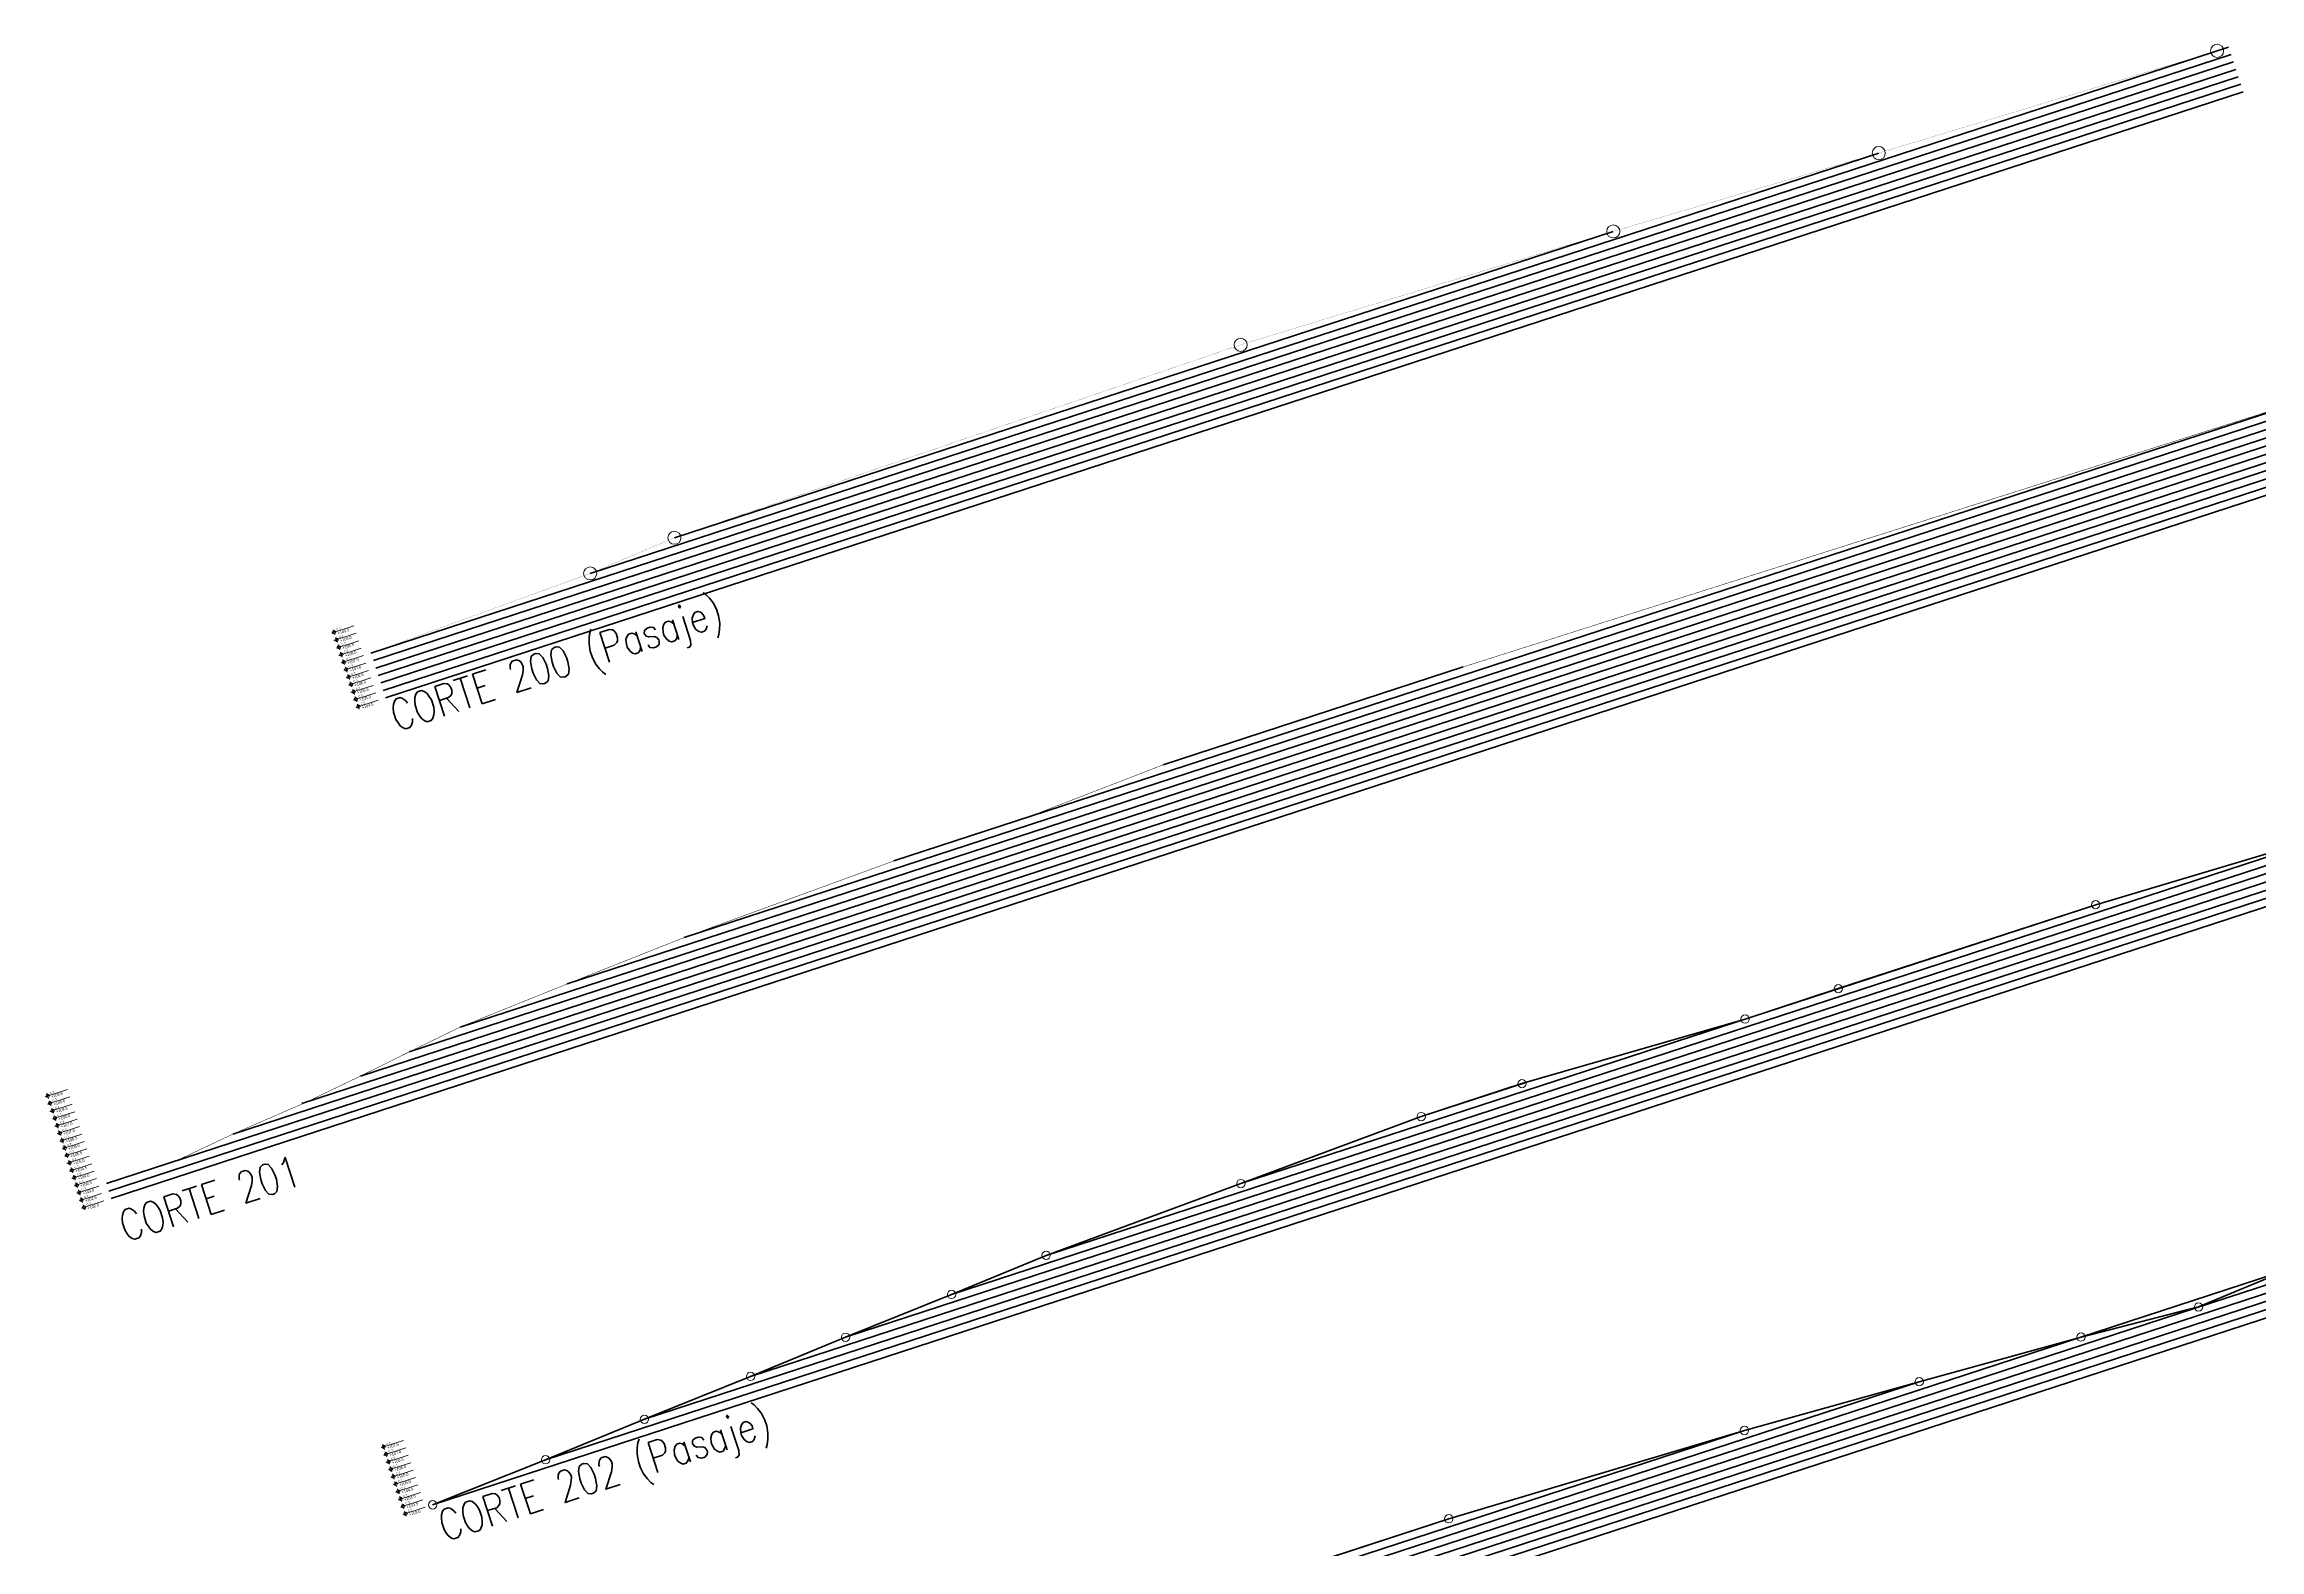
# Model space of a CAD drawing. Header units: metres. Extents: x 733085 to 734585, y 6084499 to 6087418.
# Drawn here: x 733697.2 to 733838.9, y 6086108.3 to 6086204.6 of the extents above; entities that cross this region are included whole.
import ezdxf
from ezdxf.enums import TextEntityAlignment as Align

# ---------------------------------------------------------------- set-up
doc = ezdxf.new("R2010")
doc.units = ezdxf.units.M
doc.header["$LTSCALE"] = 5
doc.header["$MEASUREMENT"] = 0
doc.layers.get('0').update_dxf_attribs({"color": 30})
doc.layers.add('_AUX', color=210, linetype='Continuous', lineweight=18, plot=False)
for name, color, linetype, lineweight in [('A-ELEV-MBE1', 7, 'Continuous', 35), ('U-ANNO-SYMB', 3, 'Continuous', 18), ('U-ANNO-TEXT', 3, 'Continuous', 18)]:
    doc.layers.add(name, color=color, linetype=linetype, lineweight=lineweight)
doc.styles.add('E-ARIAL', font='arial.ttf')
doc.styles.add('E-ROMANS', font='romans.shx', dxfattribs={"width": 0.8})

# ---------------------------------------------------------------- blocks, each defined once
blk = doc.blocks.new('*U18')
at = {"lineweight": 0}
h = blk.add_hatch(color=256, dxfattribs=at)
edge = h.paths.add_edge_path()
edge.add_arc((0, 0), 200, 0, 90)
edge.add_line((0, 200), (0, 0))
edge.add_line((0, 0), (200, 0))
edge = h.paths.add_edge_path()
edge.add_line((0, 0), (-200, 0))
edge.add_arc((0, 0), 200, 180, 270)
edge.add_line((0, -200), (0, 0))
for p, q in [((2500, 0), (-325, 0)), ((0, 325), (0, -325))]:
    blk.add_line(p, q)
blk.add_circle((0, 0), 200)
at = {"style": 'E-ARIAL'}
blk.add_attdef('LEVEL', text='', height=250, dxfattribs=at).set_placement((371, 0), align=Align.BOTTOM_LEFT)
blk.add_attdef('HEIGHT', text='', height=250, dxfattribs=at).set_placement((371, -75), align=Align.TOP_LEFT)

msp = doc.modelspace()

# ---------------------------------------------------------------- linework, layer by layer
at = {"layer": '_AUX'}
msp.add_line((733836.155, 6086204.15), (733836.89, 6086204.39), dxfattribs=at)
for centre, radius in [((733836.155, 6086204.15), 0.42), ((733814.519, 6086197.617), 0.42), ((733797.543, 6086192.605), 0.42), ((733773.712, 6086185.356), 0.42), ((733737.501, 6086173.015), 0.42), ((733732.117, 6086170.733), 0.42), ((733828.392, 6086149.55), 0.267), ((733811.932, 6086144.18), 0.267), ((733805.974, 6086142.236), 0.267), ((733791.704, 6086138.106), 0.267), ((733785.258, 6086136.003), 0.267), ((733773.728, 6086131.715), 0.267), ((733761.27, 6086127.125), 0.267), ((733755.222, 6086124.625), 0.267), ((733834.974, 6086123.822), 0.267), ((733748.444, 6086121.888), 0.267), ((733827.453, 6086121.895), 0.267), ((733742.369, 6086119.38), 0.267), ((733817.104, 6086119.044), 0.267), ((733735.582, 6086116.64), 0.267), ((733805.93, 6086115.924), 0.267), ((733729.264, 6086114.052), 0.267), ((733722.04, 6086111.17), 0.267), ((733787.023, 6086110.282), 0.267)]:
    msp.add_circle(centre, radius, dxfattribs=at)
at = {"layer": 'A-ELEV-MBE1', "color": 252}
for p, q in [((733718.096, 6086165.633), (733836.89, 6086204.39)), ((733718.252, 6086165.157), (733837.045, 6086203.915)), ((733718.407, 6086164.682), (733837.2, 6086203.44)), ((733718.562, 6086164.207), (733837.355, 6086202.964)), ((733718.717, 6086163.731), (733837.51, 6086202.489)), ((733718.872, 6086163.256), (733837.665, 6086202.014)), ((733719.027, 6086162.781), (733837.82, 6086201.538)), ((733732.117, 6086170.733), (733814.519, 6086197.617)), ((733737.501, 6086173.015), (733797.543, 6086192.605)), ((733738.121, 6086147.447), (733861.314, 6086187.64)), ((733751.537, 6086152.35), (733861.159, 6086188.115)), ((733720.534, 6086140.131), (733861.78, 6086186.214)), ((733723.793, 6086141.72), (733861.625, 6086186.689)), ((733730.64, 6086144.48), (733861.469, 6086187.165)), ((733709.254, 6086134.873), (733862.245, 6086184.788)), ((733713.665, 6086136.838), (733862.09, 6086185.263)), ((733717.424, 6086138.59), (733861.935, 6086185.739)), ((733701.176, 6086131.711), (733862.4, 6086184.313)), ((733701.331, 6086131.236), (733862.555, 6086183.837)), ((733701.486, 6086130.761), (733862.71, 6086183.362)), ((733755.222, 6086124.625), (733878.592, 6086164.876)), ((733761.27, 6086127.125), (733878.436, 6086165.351)), ((733768.755, 6086158.493), (733787.948, 6086164.755)), ((733735.582, 6086116.64), (733879.057, 6086163.45)), ((733742.369, 6086119.38), (733878.902, 6086163.925)), ((733748.444, 6086121.888), (733878.747, 6086164.401)), ((733722.04, 6086111.17), (733879.367, 6086162.499)), ((733729.264, 6086114.052), (733879.212, 6086162.975)), ((733773.728, 6086131.715), (733828.392, 6086149.55)), ((733773.728, 6086131.715), (733828.392, 6086149.55)), ((733731.54, 6086089.55), (733888.557, 6086140.779)), ((733729.484, 6086088.353), (733888.712, 6086140.303)), ((733729.639, 6086087.878), (733888.867, 6086139.828)), ((733729.794, 6086087.403), (733889.023, 6086139.353)), ((733785.258, 6086136.003), (733791.957, 6086138.188)), ((733785.258, 6086136.003), (733791.704, 6086138.106)), ((733736.45, 6086091.678), (733859.936, 6086131.967)), ((733743.219, 6086094.412), (733842.041, 6086126.654)), ((733750.581, 6086097.34), (733817.104, 6086119.044)), ((733758.527, 6086100.459), (733805.93, 6086115.924)), ((733766.408, 6086103.556), (733787.023, 6086110.282))]:
    msp.add_line(p, q, dxfattribs=at)
at = {"layer": 'A-ELEV-MBE1', "ltscale": 0.15, "const_width": 0.01}
msp.add_lwpolyline([(733836.155, 6086204.15), (733814.519, 6086197.617), (733797.543, 6086192.605), (733773.712, 6086185.356), (733737.501, 6086173.015), (733732.117, 6086170.733), (733718.096, 6086165.633)], dxfattribs=at)
at = {"layer": 'A-ELEV-MBE1', "ltscale": 0.15}
msp.add_lwpolyline([(733705.626, 6086133.163, 0.03, 0.03, 0), (733709.254, 6086134.873, 0.03, 0.03, 0), (733714.044, 6086136.962, 0.03, 0.03, 0), (733717.424, 6086138.59, 0.03, 0.03, 0), (733720.534, 6086140.131, 0.03, 0.03, 0), (733723.793, 6086141.72, 0.03, 0.03, 0), (733730.64, 6086144.48, 0.03, 0.03, 0), (733738.121, 6086147.447, 0.03, 0.03, 0), (733751.537, 6086152.35, 0.03, 0.03, 0), (733753.793, 6086153.086, 0.03, 0.03, 0), (733760.045, 6086155.126, 0.03, 0.03, 0), (733768.755, 6086158.493, 0.03, 0.03, 0), (733787.948, 6086164.755, 0.03, 0.03, 0), (733845.98, 6086183.163, 0.03, 0.03, 0), (733861.159, 6086188.115, 0, 0, 0)], format="xyseb", dxfattribs=at)
for points in [[(733722.04, 6086111.17), (733729.264, 6086114.052), (733735.582, 6086116.64), (733742.369, 6086119.38), (733748.444, 6086121.888), (733755.222, 6086124.625), (733761.27, 6086127.125), (733773.728, 6086131.715), (733785.258, 6086136.003), (733791.704, 6086138.106), (733805.974, 6086142.236), (733811.932, 6086144.18), (733828.392, 6086149.55), (733846.674, 6086154.989), (733871.148, 6086163.499), (733877.128, 6086165.976), (733878.117, 6086166.331)], [(733840.82, 6086126.256), (733834.974, 6086123.822), (733827.453, 6086121.895), (733817.104, 6086119.044), (733805.93, 6086115.924), (733787.023, 6086110.282), (733766.408, 6086103.556), (733758.527, 6086100.459), (733750.581, 6086097.34), (733743.219, 6086094.412), (733736.45, 6086091.678), (733731.54, 6086089.55), (733729.484, 6086088.353)]]:
    msp.add_lwpolyline(points, dxfattribs=at)

# ---------------------------------------------------------------- block references
at = {"layer": 'U-ANNO-SYMB', "color": 1}
ref = msp.add_blockref('*U18', (733715.739, 6086166.967), dxfattribs=dict(at, xscale=0.0005309734512920893, yscale=0.0005309734512920893, zscale=0.0005309734512920893, rotation=18.06951218396604))
ref.add_attrib('LEVEL', 'C.T.', dxfattribs={"layer": '0', "height": 0.1327, "rotation": 18.06951, "style": 'E-ARIAL'}).set_placement((733715.926, 6086167.028), align=Align.BOTTOM_LEFT)
ref.add_attrib('HEIGHT', '+109.5', dxfattribs={"layer": '0', "height": 0.1774, "rotation": 18.06951, "style": 'E-ARIAL'}).set_placement((733715.939, 6086166.99), align=Align.TOP_LEFT)
ref = msp.add_blockref('*U18', (733715.894, 6086166.492), dxfattribs=dict(at, xscale=0.0005309734512920893, yscale=0.0005309734512920893, zscale=0.0005309734512920893, rotation=18.06951218396604))
ref.add_attrib('LEVEL', 'C.T.', dxfattribs={"layer": '0', "height": 0.1327, "rotation": 18.06951, "style": 'E-ARIAL'}).set_placement((733716.081, 6086166.553), align=Align.BOTTOM_LEFT)
ref.add_attrib('HEIGHT', '+109.0', dxfattribs={"layer": '0', "height": 0.1774, "rotation": 18.06951, "style": 'E-ARIAL'}).set_placement((733716.094, 6086166.515), align=Align.TOP_LEFT)
ref = msp.add_blockref('*U18', (733716.049, 6086166.016), dxfattribs=dict(at, xscale=0.0005309734512920893, yscale=0.0005309734512920893, zscale=0.0005309734512920893, rotation=18.06951218396604))
ref.add_attrib('LEVEL', 'C.T.', dxfattribs={"layer": '0', "height": 0.1327, "rotation": 18.06951, "style": 'E-ARIAL'}).set_placement((733716.236, 6086166.078), align=Align.BOTTOM_LEFT)
ref.add_attrib('HEIGHT', '+108.5', dxfattribs={"layer": '0', "height": 0.1774, "rotation": 18.06951, "style": 'E-ARIAL'}).set_placement((733716.249, 6086166.04), align=Align.TOP_LEFT)
ref = msp.add_blockref('*U18', (733716.204, 6086165.541), dxfattribs=dict(at, xscale=0.0005309734512920893, yscale=0.0005309734512920893, zscale=0.0005309734512920893, rotation=18.06951218396604))
ref.add_attrib('LEVEL', 'C.T.', dxfattribs={"layer": '0', "height": 0.1327, "rotation": 18.06951, "style": 'E-ARIAL'}).set_placement((733716.391, 6086165.602), align=Align.BOTTOM_LEFT)
ref.add_attrib('HEIGHT', '+108.0', dxfattribs={"layer": '0', "height": 0.1774, "rotation": 18.06951, "style": 'E-ARIAL'}).set_placement((733716.404, 6086165.564), align=Align.TOP_LEFT)
ref = msp.add_blockref('*U18', (733716.359, 6086165.066), dxfattribs=dict(at, xscale=0.0005309734512920893, yscale=0.0005309734512920893, zscale=0.0005309734512920893, rotation=18.06951218396604))
ref.add_attrib('LEVEL', 'C.T.', dxfattribs={"layer": '0', "height": 0.1327, "rotation": 18.06951, "style": 'E-ARIAL'}).set_placement((733716.547, 6086165.127), align=Align.BOTTOM_LEFT)
ref.add_attrib('HEIGHT', '+107.5', dxfattribs={"layer": '0', "height": 0.1774, "rotation": 18.06951, "style": 'E-ARIAL'}).set_placement((733716.559, 6086165.089), align=Align.TOP_LEFT)
ref = msp.add_blockref('*U18', (733716.514, 6086164.59), dxfattribs=dict(at, xscale=0.0005309734512920893, yscale=0.0005309734512920893, zscale=0.0005309734512920893, rotation=18.06951218396604))
ref.add_attrib('LEVEL', 'C.T.', dxfattribs={"layer": '0', "height": 0.1327, "rotation": 18.06951, "style": 'E-ARIAL'}).set_placement((733716.702, 6086164.652), align=Align.BOTTOM_LEFT)
ref.add_attrib('HEIGHT', '+107.0', dxfattribs={"layer": '0', "height": 0.1774, "rotation": 18.06951, "style": 'E-ARIAL'}).set_placement((733716.714, 6086164.614), align=Align.TOP_LEFT)
ref = msp.add_blockref('*U18', (733716.669, 6086164.115), dxfattribs=dict(at, xscale=0.0005309734512920893, yscale=0.0005309734512920893, zscale=0.0005309734512920893, rotation=18.06951218396604))
ref.add_attrib('LEVEL', 'C.T.', dxfattribs={"layer": '0', "height": 0.1327, "rotation": 18.06951, "style": 'E-ARIAL'}).set_placement((733716.857, 6086164.176), align=Align.BOTTOM_LEFT)
ref.add_attrib('HEIGHT', '+106.5', dxfattribs={"layer": '0', "height": 0.1774, "rotation": 18.06951, "style": 'E-ARIAL'}).set_placement((733716.869, 6086164.138), align=Align.TOP_LEFT)
ref = msp.add_blockref('*U18', (733716.824, 6086163.64), dxfattribs=dict(at, xscale=0.0005309734512920893, yscale=0.0005309734512920893, zscale=0.0005309734512920893, rotation=18.06951218396604))
ref.add_attrib('LEVEL', 'C.T.', dxfattribs={"layer": '0', "height": 0.1327, "rotation": 18.06951, "style": 'E-ARIAL'}).set_placement((733717.012, 6086163.701), align=Align.BOTTOM_LEFT)
ref.add_attrib('HEIGHT', '+106.0', dxfattribs={"layer": '0', "height": 0.1774, "rotation": 18.06951, "style": 'E-ARIAL'}).set_placement((733717.024, 6086163.663), align=Align.TOP_LEFT)
ref = msp.add_blockref('*U18', (733716.98, 6086163.164), dxfattribs=dict(at, xscale=0.0005309734512920893, yscale=0.0005309734512920893, zscale=0.0005309734512920893, rotation=18.06951218396604))
ref.add_attrib('LEVEL', 'C.T.', dxfattribs={"layer": '0', "height": 0.1327, "rotation": 18.06951, "style": 'E-ARIAL'}).set_placement((733717.167, 6086163.226), align=Align.BOTTOM_LEFT)
ref.add_attrib('HEIGHT', '+105.5', dxfattribs={"layer": '0', "height": 0.1774, "rotation": 18.06951, "style": 'E-ARIAL'}).set_placement((733717.179, 6086163.188), align=Align.TOP_LEFT)
ref = msp.add_blockref('*U18', (733717.135, 6086162.689), dxfattribs=dict(at, xscale=0.0005309734512920893, yscale=0.0005309734512920893, zscale=0.0005309734512920893, rotation=18.06951218396604))
ref.add_attrib('LEVEL', 'C.T.', dxfattribs={"layer": '0', "height": 0.1327, "rotation": 18.06951, "style": 'E-ARIAL'}).set_placement((733717.322, 6086162.75), align=Align.BOTTOM_LEFT)
ref.add_attrib('HEIGHT', '+105.0', dxfattribs={"layer": '0', "height": 0.1774, "rotation": 18.06951, "style": 'E-ARIAL'}).set_placement((733717.334, 6086162.712), align=Align.TOP_LEFT)
ref = msp.add_blockref('*U18', (733717.29, 6086162.214), dxfattribs=dict(at, xscale=0.0005309734512920893, yscale=0.0005309734512920893, zscale=0.0005309734512920893, rotation=18.06951218396604))
ref.add_attrib('LEVEL', 'C.T.', dxfattribs={"layer": '0', "height": 0.1327, "rotation": 18.06951, "style": 'E-ARIAL'}).set_placement((733717.477, 6086162.275), align=Align.BOTTOM_LEFT)
ref.add_attrib('HEIGHT', '+104.5', dxfattribs={"layer": '0', "height": 0.1774, "rotation": 18.06951, "style": 'E-ARIAL'}).set_placement((733717.489, 6086162.237), align=Align.TOP_LEFT)
ref = msp.add_blockref('*U18', (733697.423, 6086137.324), dxfattribs=dict(at, xscale=0.0005309734512920893, yscale=0.0005309734512920893, zscale=0.0005309734512920893, rotation=18.06951218396604))
ref.add_attrib('LEVEL', 'C.T.', dxfattribs={"layer": '0', "height": 0.1327, "rotation": 18.06951, "style": 'E-ARIAL'}).set_placement((733697.61, 6086137.385), align=Align.BOTTOM_LEFT)
ref.add_attrib('HEIGHT', '+109.5', dxfattribs={"layer": '0', "height": 0.1774, "rotation": 18.06951, "style": 'E-ARIAL'}).set_placement((733697.622, 6086137.347), align=Align.TOP_LEFT)
ref = msp.add_blockref('*U18', (733697.578, 6086136.849), dxfattribs=dict(at, xscale=0.0005309734512920893, yscale=0.0005309734512920893, zscale=0.0005309734512920893, rotation=18.06951218396604))
ref.add_attrib('LEVEL', 'C.T.', dxfattribs={"layer": '0', "height": 0.1327, "rotation": 18.06951, "style": 'E-ARIAL'}).set_placement((733697.765, 6086136.91), align=Align.BOTTOM_LEFT)
ref.add_attrib('HEIGHT', '+109.0', dxfattribs={"layer": '0', "height": 0.1774, "rotation": 18.06951, "style": 'E-ARIAL'}).set_placement((733697.777, 6086136.872), align=Align.TOP_LEFT)
ref = msp.add_blockref('*U18', (733697.733, 6086136.373), dxfattribs=dict(at, xscale=0.0005309734512920893, yscale=0.0005309734512920893, zscale=0.0005309734512920893, rotation=18.06951218396604))
ref.add_attrib('LEVEL', 'C.T.', dxfattribs={"layer": '0', "height": 0.1327, "rotation": 18.06951, "style": 'E-ARIAL'}).set_placement((733697.92, 6086136.434), align=Align.BOTTOM_LEFT)
ref.add_attrib('HEIGHT', '+108.5', dxfattribs={"layer": '0', "height": 0.1774, "rotation": 18.06951, "style": 'E-ARIAL'}).set_placement((733697.933, 6086136.397), align=Align.TOP_LEFT)
ref = msp.add_blockref('*U18', (733697.888, 6086135.898), dxfattribs=dict(at, xscale=0.0005309734512920893, yscale=0.0005309734512920893, zscale=0.0005309734512920893, rotation=18.06951218396604))
ref.add_attrib('LEVEL', 'C.T.', dxfattribs={"layer": '0', "height": 0.1327, "rotation": 18.06951, "style": 'E-ARIAL'}).set_placement((733698.075, 6086135.959), align=Align.BOTTOM_LEFT)
ref.add_attrib('HEIGHT', '+108.0', dxfattribs={"layer": '0', "height": 0.1774, "rotation": 18.06951, "style": 'E-ARIAL'}).set_placement((733698.088, 6086135.921), align=Align.TOP_LEFT)
ref = msp.add_blockref('*U18', (733698.043, 6086135.423), dxfattribs=dict(at, xscale=0.0005309734512920893, yscale=0.0005309734512920893, zscale=0.0005309734512920893, rotation=18.06951218396604))
ref.add_attrib('LEVEL', 'C.T.', dxfattribs={"layer": '0', "height": 0.1327, "rotation": 18.06951, "style": 'E-ARIAL'}).set_placement((733698.23, 6086135.484), align=Align.BOTTOM_LEFT)
ref.add_attrib('HEIGHT', '+107.5', dxfattribs={"layer": '0', "height": 0.1774, "rotation": 18.06951, "style": 'E-ARIAL'}).set_placement((733698.243, 6086135.446), align=Align.TOP_LEFT)
ref = msp.add_blockref('*U18', (733698.198, 6086134.947), dxfattribs=dict(at, xscale=0.0005309734512920893, yscale=0.0005309734512920893, zscale=0.0005309734512920893, rotation=18.06951218396604))
ref.add_attrib('LEVEL', 'C.T.', dxfattribs={"layer": '0', "height": 0.1327, "rotation": 18.06951, "style": 'E-ARIAL'}).set_placement((733698.385, 6086135.008), align=Align.BOTTOM_LEFT)
ref.add_attrib('HEIGHT', '+107.0', dxfattribs={"layer": '0', "height": 0.1774, "rotation": 18.06951, "style": 'E-ARIAL'}).set_placement((733698.398, 6086134.971), align=Align.TOP_LEFT)
ref = msp.add_blockref('*U18', (733698.353, 6086134.472), dxfattribs=dict(at, xscale=0.0005309734512920893, yscale=0.0005309734512920893, zscale=0.0005309734512920893, rotation=18.06951218396604))
ref.add_attrib('LEVEL', 'C.T.', dxfattribs={"layer": '0', "height": 0.1327, "rotation": 18.06951, "style": 'E-ARIAL'}).set_placement((733698.541, 6086134.533), align=Align.BOTTOM_LEFT)
ref.add_attrib('HEIGHT', '+106.5', dxfattribs={"layer": '0', "height": 0.1774, "rotation": 18.06951, "style": 'E-ARIAL'}).set_placement((733698.553, 6086134.495), align=Align.TOP_LEFT)
ref = msp.add_blockref('*U18', (733698.508, 6086133.997), dxfattribs=dict(at, xscale=0.0005309734512920893, yscale=0.0005309734512920893, zscale=0.0005309734512920893, rotation=18.06951218396604))
ref.add_attrib('LEVEL', 'C.T.', dxfattribs={"layer": '0', "height": 0.1327, "rotation": 18.06951, "style": 'E-ARIAL'}).set_placement((733698.696, 6086134.058), align=Align.BOTTOM_LEFT)
ref.add_attrib('HEIGHT', '+106.0', dxfattribs={"layer": '0', "height": 0.1774, "rotation": 18.06951, "style": 'E-ARIAL'}).set_placement((733698.708, 6086134.02), align=Align.TOP_LEFT)
ref = msp.add_blockref('*U18', (733698.663, 6086133.521), dxfattribs=dict(at, xscale=0.0005309734512920893, yscale=0.0005309734512920893, zscale=0.0005309734512920893, rotation=18.06951218396604))
ref.add_attrib('LEVEL', 'C.T.', dxfattribs={"layer": '0', "height": 0.1327, "rotation": 18.06951, "style": 'E-ARIAL'}).set_placement((733698.851, 6086133.582), align=Align.BOTTOM_LEFT)
ref.add_attrib('HEIGHT', '+105.5', dxfattribs={"layer": '0', "height": 0.1774, "rotation": 18.06951, "style": 'E-ARIAL'}).set_placement((733698.863, 6086133.545), align=Align.TOP_LEFT)
ref = msp.add_blockref('*U18', (733698.818, 6086133.046), dxfattribs=dict(at, xscale=0.0005309734512920893, yscale=0.0005309734512920893, zscale=0.0005309734512920893, rotation=18.06951218396604))
ref.add_attrib('LEVEL', 'C.T.', dxfattribs={"layer": '0', "height": 0.1327, "rotation": 18.06951, "style": 'E-ARIAL'}).set_placement((733699.006, 6086133.107), align=Align.BOTTOM_LEFT)
ref.add_attrib('HEIGHT', '+105.0', dxfattribs={"layer": '0', "height": 0.1774, "rotation": 18.06951, "style": 'E-ARIAL'}).set_placement((733699.018, 6086133.069), align=Align.TOP_LEFT)
ref = msp.add_blockref('*U18', (733698.973, 6086132.571), dxfattribs=dict(at, xscale=0.0005309734512920893, yscale=0.0005309734512920893, zscale=0.0005309734512920893, rotation=18.06951218396604))
ref.add_attrib('LEVEL', 'C.T.', dxfattribs={"layer": '0', "height": 0.1327, "rotation": 18.06951, "style": 'E-ARIAL'}).set_placement((733699.161, 6086132.632), align=Align.BOTTOM_LEFT)
ref.add_attrib('HEIGHT', '+104.5', dxfattribs={"layer": '0', "height": 0.1774, "rotation": 18.06951, "style": 'E-ARIAL'}).set_placement((733699.173, 6086132.594), align=Align.TOP_LEFT)
ref = msp.add_blockref('*U18', (733699.129, 6086132.095), dxfattribs=dict(at, xscale=0.0005309734512920893, yscale=0.0005309734512920893, zscale=0.0005309734512920893, rotation=18.06951218396604))
ref.add_attrib('LEVEL', 'C.T.', dxfattribs={"layer": '0', "height": 0.1327, "rotation": 18.06951, "style": 'E-ARIAL'}).set_placement((733699.316, 6086132.156), align=Align.BOTTOM_LEFT)
ref.add_attrib('HEIGHT', '+104.0', dxfattribs={"layer": '0', "height": 0.1774, "rotation": 18.06951, "style": 'E-ARIAL'}).set_placement((733699.328, 6086132.119), align=Align.TOP_LEFT)
ref = msp.add_blockref('*U18', (733699.284, 6086131.62), dxfattribs=dict(at, xscale=0.0005309734512920893, yscale=0.0005309734512920893, zscale=0.0005309734512920893, rotation=18.06951218396604))
ref.add_attrib('LEVEL', 'C.T.', dxfattribs={"layer": '0', "height": 0.1327, "rotation": 18.06951, "style": 'E-ARIAL'}).set_placement((733699.471, 6086131.681), align=Align.BOTTOM_LEFT)
ref.add_attrib('HEIGHT', '+103.5', dxfattribs={"layer": '0', "height": 0.1774, "rotation": 18.06951, "style": 'E-ARIAL'}).set_placement((733699.483, 6086131.643), align=Align.TOP_LEFT)
ref = msp.add_blockref('*U18', (733699.439, 6086131.145), dxfattribs=dict(at, xscale=0.0005309734512920893, yscale=0.0005309734512920893, zscale=0.0005309734512920893, rotation=18.06951218396604))
ref.add_attrib('LEVEL', 'C.T.', dxfattribs={"layer": '0', "height": 0.1327, "rotation": 18.06951, "style": 'E-ARIAL'}).set_placement((733699.626, 6086131.206), align=Align.BOTTOM_LEFT)
ref.add_attrib('HEIGHT', '+103.0', dxfattribs={"layer": '0', "height": 0.1774, "rotation": 18.06951, "style": 'E-ARIAL'}).set_placement((733699.639, 6086131.168), align=Align.TOP_LEFT)
ref = msp.add_blockref('*U18', (733699.594, 6086130.669), dxfattribs=dict(at, xscale=0.0005309734512920893, yscale=0.0005309734512920893, zscale=0.0005309734512920893, rotation=18.06951218396604))
ref.add_attrib('LEVEL', 'C.T.', dxfattribs={"layer": '0', "height": 0.1327, "rotation": 18.06951, "style": 'E-ARIAL'}).set_placement((733699.781, 6086130.73), align=Align.BOTTOM_LEFT)
ref.add_attrib('HEIGHT', '+102.5', dxfattribs={"layer": '0', "height": 0.1774, "rotation": 18.06951, "style": 'E-ARIAL'}).set_placement((733699.794, 6086130.692), align=Align.TOP_LEFT)
ref = msp.add_blockref('*U18', (733699.749, 6086130.194), dxfattribs=dict(at, xscale=0.0005309734512920893, yscale=0.0005309734512920893, zscale=0.0005309734512920893, rotation=18.06951218396604))
ref.add_attrib('LEVEL', 'C.T.', dxfattribs={"layer": '0', "height": 0.1327, "rotation": 18.06951, "style": 'E-ARIAL'}).set_placement((733699.936, 6086130.255), align=Align.BOTTOM_LEFT)
ref.add_attrib('HEIGHT', '+102.0', dxfattribs={"layer": '0', "height": 0.1774, "rotation": 18.06951, "style": 'E-ARIAL'}).set_placement((733699.949, 6086130.217), align=Align.TOP_LEFT)
ref = msp.add_blockref('*U18', (733718.907, 6086114.881), dxfattribs=dict(at, xscale=0.0005309734512920893, yscale=0.0005309734512920893, zscale=0.0005309734512920893, rotation=18.06951218396604))
ref.add_attrib('LEVEL', 'C.T.', dxfattribs={"layer": '0', "height": 0.1327, "rotation": 18.06951, "style": 'E-ARIAL'}).set_placement((733719.094, 6086114.942), align=Align.BOTTOM_LEFT)
ref.add_attrib('HEIGHT', '+107.5', dxfattribs={"layer": '0', "height": 0.1774, "rotation": 18.06951, "style": 'E-ARIAL'}).set_placement((733719.107, 6086114.904), align=Align.TOP_LEFT)
ref = msp.add_blockref('*U18', (733719.062, 6086114.406), dxfattribs=dict(at, xscale=0.0005309734512920893, yscale=0.0005309734512920893, zscale=0.0005309734512920893, rotation=18.06951218396604))
ref.add_attrib('LEVEL', 'C.T.', dxfattribs={"layer": '0', "height": 0.1327, "rotation": 18.06951, "style": 'E-ARIAL'}).set_placement((733719.25, 6086114.467), align=Align.BOTTOM_LEFT)
ref.add_attrib('HEIGHT', '+107.0', dxfattribs={"layer": '0', "height": 0.1774, "rotation": 18.06951, "style": 'E-ARIAL'}).set_placement((733719.262, 6086114.429), align=Align.TOP_LEFT)
ref = msp.add_blockref('*U18', (733719.217, 6086113.93), dxfattribs=dict(at, xscale=0.0005309734512920893, yscale=0.0005309734512920893, zscale=0.0005309734512920893, rotation=18.06951218396604))
ref.add_attrib('LEVEL', 'C.T.', dxfattribs={"layer": '0', "height": 0.1327, "rotation": 18.06951, "style": 'E-ARIAL'}).set_placement((733719.405, 6086113.991), align=Align.BOTTOM_LEFT)
ref.add_attrib('HEIGHT', '+106.5', dxfattribs={"layer": '0', "height": 0.1774, "rotation": 18.06951, "style": 'E-ARIAL'}).set_placement((733719.417, 6086113.954), align=Align.TOP_LEFT)
ref = msp.add_blockref('*U18', (733719.372, 6086113.455), dxfattribs=dict(at, xscale=0.0005309734512920893, yscale=0.0005309734512920893, zscale=0.0005309734512920893, rotation=18.06951218396604))
ref.add_attrib('LEVEL', 'C.T.', dxfattribs={"layer": '0', "height": 0.1327, "rotation": 18.06951, "style": 'E-ARIAL'}).set_placement((733719.56, 6086113.516), align=Align.BOTTOM_LEFT)
ref.add_attrib('HEIGHT', '+106.0', dxfattribs={"layer": '0', "height": 0.1774, "rotation": 18.06951, "style": 'E-ARIAL'}).set_placement((733719.572, 6086113.478), align=Align.TOP_LEFT)
ref = msp.add_blockref('*U18', (733719.527, 6086112.98), dxfattribs=dict(at, xscale=0.0005309734512920893, yscale=0.0005309734512920893, zscale=0.0005309734512920893, rotation=18.06951218396604))
ref.add_attrib('LEVEL', 'C.T.', dxfattribs={"layer": '0', "height": 0.1327, "rotation": 18.06951, "style": 'E-ARIAL'}).set_placement((733719.715, 6086113.041), align=Align.BOTTOM_LEFT)
ref.add_attrib('HEIGHT', '+105.5', dxfattribs={"layer": '0', "height": 0.1774, "rotation": 18.06951, "style": 'E-ARIAL'}).set_placement((733719.727, 6086113.003), align=Align.TOP_LEFT)
ref = msp.add_blockref('*U18', (733719.682, 6086112.504), dxfattribs=dict(at, xscale=0.0005309734512920893, yscale=0.0005309734512920893, zscale=0.0005309734512920893, rotation=18.06951218396604))
ref.add_attrib('LEVEL', 'C.T.', dxfattribs={"layer": '0', "height": 0.1327, "rotation": 18.06951, "style": 'E-ARIAL'}).set_placement((733719.87, 6086112.565), align=Align.BOTTOM_LEFT)
ref.add_attrib('HEIGHT', '+105.0', dxfattribs={"layer": '0', "height": 0.1774, "rotation": 18.06951, "style": 'E-ARIAL'}).set_placement((733719.882, 6086112.528), align=Align.TOP_LEFT)
ref = msp.add_blockref('*U18', (733719.838, 6086112.029), dxfattribs=dict(at, xscale=0.0005309734512920893, yscale=0.0005309734512920893, zscale=0.0005309734512920893, rotation=18.06951218396604))
ref.add_attrib('LEVEL', 'C.T.', dxfattribs={"layer": '0', "height": 0.1327, "rotation": 18.06951, "style": 'E-ARIAL'}).set_placement((733720.025, 6086112.09), align=Align.BOTTOM_LEFT)
ref.add_attrib('HEIGHT', '+104.5', dxfattribs={"layer": '0', "height": 0.1774, "rotation": 18.06951, "style": 'E-ARIAL'}).set_placement((733720.037, 6086112.052), align=Align.TOP_LEFT)
ref = msp.add_blockref('*U18', (733719.993, 6086111.554), dxfattribs=dict(at, xscale=0.0005309734512920893, yscale=0.0005309734512920893, zscale=0.0005309734512920893, rotation=18.06951218396604))
ref.add_attrib('LEVEL', 'C.T.', dxfattribs={"layer": '0', "height": 0.1327, "rotation": 18.06951, "style": 'E-ARIAL'}).set_placement((733720.18, 6086111.615), align=Align.BOTTOM_LEFT)
ref.add_attrib('HEIGHT', '+104.0', dxfattribs={"layer": '0', "height": 0.1774, "rotation": 18.06951, "style": 'E-ARIAL'}).set_placement((733720.192, 6086111.577), align=Align.TOP_LEFT)
ref = msp.add_blockref('*U18', (733720.148, 6086111.078), dxfattribs=dict(at, xscale=0.0005309734512920893, yscale=0.0005309734512920893, zscale=0.0005309734512920893, rotation=18.06951218396604))
ref.add_attrib('LEVEL', 'C.T.', dxfattribs={"layer": '0', "height": 0.1327, "rotation": 18.06951, "style": 'E-ARIAL'}).set_placement((733720.335, 6086111.139), align=Align.BOTTOM_LEFT)
ref.add_attrib('HEIGHT', '+103.5', dxfattribs={"layer": '0', "height": 0.1774, "rotation": 18.06951, "style": 'E-ARIAL'}).set_placement((733720.347, 6086111.101), align=Align.TOP_LEFT)
ref = msp.add_blockref('*U18', (733720.303, 6086110.603), dxfattribs=dict(at, xscale=0.0005309734512920893, yscale=0.0005309734512920893, zscale=0.0005309734512920893, rotation=18.06951218396604))
ref.add_attrib('LEVEL', 'C.T.', dxfattribs={"layer": '0', "height": 0.1327, "rotation": 18.06951, "style": 'E-ARIAL'}).set_placement((733720.49, 6086110.664), align=Align.BOTTOM_LEFT)
ref.add_attrib('HEIGHT', '+103.0', dxfattribs={"layer": '0', "height": 0.1774, "rotation": 18.06951, "style": 'E-ARIAL'}).set_placement((733720.503, 6086110.626), align=Align.TOP_LEFT)

# ---------------------------------------------------------------- texts
at = {"layer": 'U-ANNO-TEXT', "char_height": 2, "attachment_point": 7, "rotation": 18.06951, "style": 'E-ROMANS'}
for s, insert in [('CORTE 200 (Pasaje)', (733719.941, 6086159.978)), ('CORTE 201', (733702.401, 6086127.958)), ('CORTE 202 (Pasaje)', (733723.019, 6086108.168))]:
    msp.add_mtext(s, dxfattribs=dict(at, insert=insert))

doc.saveas('drawing.dxf')
